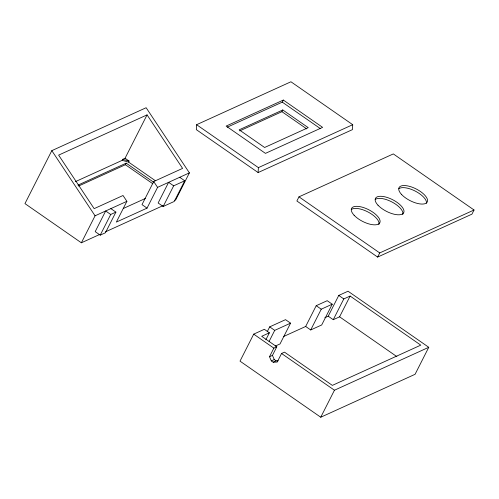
<?xml version="1.0" encoding="UTF-8"?>
<svg xmlns="http://www.w3.org/2000/svg" width="499" height="499" viewBox="0 0 499 499"><rect width="100%" height="100%" fill="white"/><g stroke="black" fill="none" stroke-linecap="round" stroke-linejoin="round"><path stroke-width="0.75" d="M196.606 124.706L196.325 129.64L258.114 172.56L352.444 129.628L352.724 124.694L290.936 81.774L196.606 124.706L258.395 167.627L258.114 172.56M174.282 200.517L175.698 199.868L189.395 172.872L146.145 107.722L51.815 150.654L24.95 203.611L81.368 242.801L99.812 234.411M75.349 181.673L122.174 160.36L122.698 159.324L125.056 158.252L147.062 114.882L182.59 168.394L153.711 181.542L141.997 204.627L147.037 208.127L157.572 187.356L189.395 172.872M81.368 242.801L95.066 215.805L126.889 201.322L123.028 195.502L94.155 208.644L58.626 155.127L147.062 114.882M78.586 186.033L125.411 164.72L126.203 163.161L153.642 182.222M122.174 160.36L128.561 162.088L129.085 161.052L125.056 158.252M110.716 214.476L105.676 210.977L95.19 231.636L100.23 235.135L110.716 214.476L115.905 212.112L110.865 208.613M115.905 212.112L105.42 232.777L100.23 235.135M126.889 201.322L116.354 222.086L147.037 208.127M173.658 185.828L168.625 182.328L158.139 202.993L163.179 206.492L173.658 185.828L184.742 180.781L179.709 177.282M184.742 180.781L174.257 201.446L163.179 206.492M227.22 127.195L282.272 102.139L283.326 100.062L322.616 127.357L265.449 153.374L226.159 126.079L283.326 100.062M239.72 130.888L281.923 111.682L282.796 109.967L308.232 127.638L264.62 147.486L239.183 129.815L282.796 109.967M298.982 196.843L296.874 200.997L377.612 257.079L471.942 214.152L474.05 209.998L393.312 153.917L298.982 196.843L379.72 252.931L474.05 209.998M265.867 339.725L269.379 332.802L264.345 329.303L253.704 334.143L240.007 361.145L320.751 417.226L415.081 374.294L428.772 347.298L348.034 291.216L338.759 295.439L328.217 316.204L324.824 317.751M267.221 331.716L269.685 326.87L285.528 319.659L290.568 323.159L280.033 343.93L275.211 346.125M269.098 341.447L274.718 330.369L290.568 323.159M328.217 316.204L333.257 319.703L343.792 298.938L350.123 296.057L420.788 345.14L332.353 385.384L284.505 352.151L281.555 353.492L277.201 362.074L273.19 362.199L271.331 360.908L269.504 356.729L273.857 348.14L276.802 346.799L261.688 336.301L269.379 332.802M269.504 356.729L272.448 355.388L276.802 346.799M305.675 326.465L316.21 305.7L327.201 300.697L332.24 304.197L321.705 324.961L310.709 329.964L305.675 326.465L283.363 336.619M310.709 329.964L321.25 309.199L332.24 304.197M333.257 319.703L339.588 316.821L350.123 296.057M377.612 257.079L379.72 252.931M320.751 417.226L334.449 390.224L428.772 347.298M77.956 185.123L126.203 163.161M123.34 208.482L145.334 198.471M105.482 231.829L162.936 205.682M258.395 167.627L352.724 124.694M271.331 360.908L274.275 359.567L276.134 360.858L278.143 360.796M273.19 362.199L276.134 360.858M122.698 159.324L129.085 161.052M282.272 102.139L320.296 128.555M281.923 111.682L306.729 128.91M338.759 295.439L343.792 298.938M128.561 162.088L155.357 180.707M125.411 164.72L152.85 183.775M339.588 316.821L396.886 356.623M316.21 305.7L321.25 309.199M269.685 326.87L274.718 330.369M253.704 334.143L273.857 348.14M281.555 353.492L334.449 390.224M153.711 181.542L157.572 187.356M51.815 150.654L95.066 215.805M272.448 355.388L274.275 359.567M351.402 209.474A15.831 6.587 26.9 0 1 368.73 212.374A15.831 6.587 26.9 0 1 378.866 224.575M375.279 199.432A15.831 6.587 26.9 0 1 392.613 202.332A15.831 6.587 26.9 0 1 402.743 214.533M398.863 188.703A15.831 6.587 26.9 0 1 415.636 191.298A15.831 6.587 26.9 0 1 426.477 203.286M354.109 215.244A15.831 6.587 26.9 0 0 378.934 223.77A15.831 6.587 26.9 0 0 364.039 207.74A15.831 6.587 26.9 0 0 354.109 215.244M377.993 205.201A15.831 6.587 26.9 0 0 402.812 213.734A15.831 6.587 26.9 0 0 387.916 197.698A15.831 6.587 26.9 0 0 377.993 205.201M401.57 194.473A15.831 6.587 26.9 0 0 426.396 202.999A15.831 6.587 26.9 0 0 411.494 186.963A15.831 6.587 26.9 0 0 401.57 194.473"/></g></svg>
